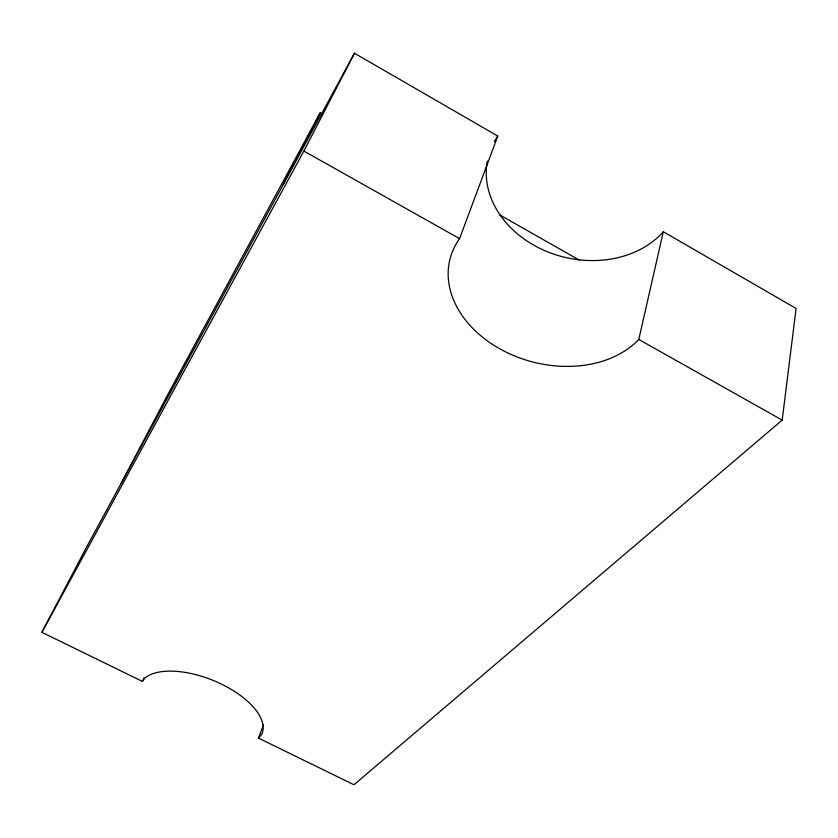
<?xml version="1.0" encoding="UTF-8"?>
<svg xmlns="http://www.w3.org/2000/svg" width="838" height="838" viewBox="0 0 838 838"><rect width="100%" height="100%" fill="white"/><g stroke="black" fill="none" stroke-linecap="round" stroke-linejoin="round"><path stroke-width="1.26" d="M263.582 724.65L258.46 738.11L353.982 784.766L782.189 420.11L796.1 308.478L663.298 231.717A97.826 78.898 13.3 0 1 547.79 251.892A97.826 78.898 13.3 0 1 487.318 161.053M258.46 738.11L261.645 734.507A65.71 30.912 22 0 0 220.624 683.714A65.71 30.912 22 0 0 144.419 678.466L142.45 681.43L41.9 632.313L86.597 547.067L354.453 53.234L497.782 136.07L459.57 238.641A105.504 78.919 14.8 0 0 499.658 348.734A105.504 78.919 14.8 0 0 638.797 339.453L663.298 231.717M142.45 681.43L144.073 677.869M283.181 184.632L320.179 112.868L322.452 114.157M41.9 632.313L303.869 151.06L354.453 53.234M120.902 483.819L166.951 396.144L320.179 112.868M303.869 151.06L459.57 238.641M638.797 339.453L782.189 420.11M499.595 214.821L579.079 259.99M494.305 141.674A97.826 78.898 13.3 0 1 497.782 136.07"/></g></svg>
